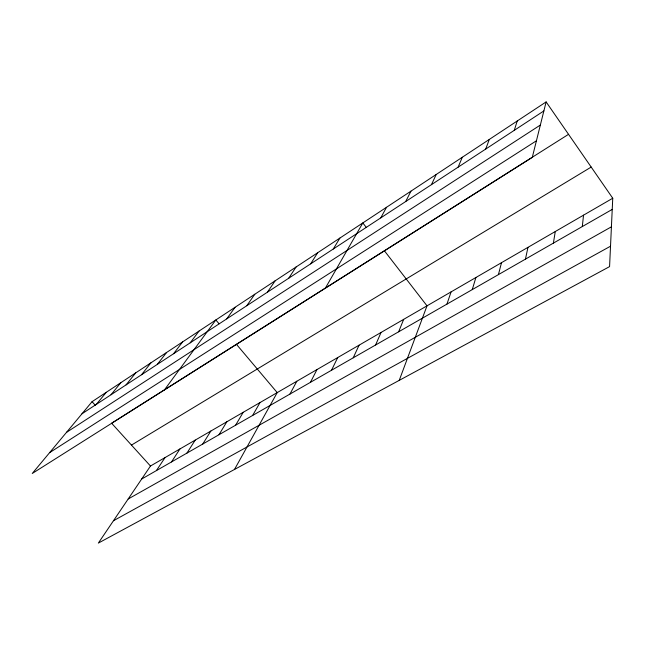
<?xml version="1.0" encoding="UTF-8"?>
<svg xmlns="http://www.w3.org/2000/svg" width="645" height="645" viewBox="0 0 645 645"><rect width="100%" height="100%" fill="white"/><g stroke="black" fill="none" stroke-linecap="round" stroke-linejoin="round"><path stroke-width="0.97" d="M612.75 198.241L609.573 266.611L98.354 543.082L150.47 466.021L612.75 198.241L546.122 101.918L92.058 401.69L32.25 473.486L532.286 157.372L546.122 101.918M582.306 226.548L583.532 215.164M553.394 243.117L555.281 231.531M525.449 259.129L527.957 247.358M498.424 274.617L501.504 262.684M472.269 289.605L475.889 277.519M514.275 130.346L517.217 121.002M446.945 304.109L451.073 291.895M485.709 149.076L489.289 139.441M399.239 380.365L427.014 305.835L384.38 250.76M398.642 331.788L403.681 319.348M458.119 167.16L462.304 157.251M375.592 344.994L381.042 332.465M353.226 357.814L359.063 345.196M431.465 184.639L436.205 174.481M331.522 370.246L337.714 357.556M405.697 201.53L410.954 191.154M310.447 382.324L316.977 369.569M289.968 394.055L296.821 381.243M380.768 217.881L386.508 207.295M234.498 469.455L277.221 392.603L236.425 344.309M325.33 288.202L362.829 222.928L366.433 227.588M252.614 415.461L260.016 402.569M235.586 425.216L243.221 412.292M333.28 249.018L339.883 238.078M218.978 434.738L226.838 421.79M202.764 444.026L210.834 431.053M310.64 263.861L317.638 252.759M186.945 453.088L195.209 440.108M171.497 461.941L179.955 448.944M288.702 278.245L296.055 267.006M156.412 470.584L165.039 457.579M267.417 292.193L275.117 280.833M246.777 305.738L254.783 294.257M226.734 318.872L235.038 307.294M164.435 389.919L215.849 319.96L219.074 323.782M190.202 342.826L199.015 331.079M173.561 353.734L182.591 341.923M157.34 364.369L166.571 352.493M141.521 374.745L150.946 362.812M126.089 384.863L135.692 372.883M111.029 394.74L120.8 382.711M96.331 404.375L106.264 392.313M81.98 413.784L543.872 110.932M66.508 432.368L540.357 125.041M49.625 452.629L536.43 140.779M568.543 134.329L111.609 423.225L150.47 466.021M131.467 445.098L591.191 167.071M141.674 479.033L612.234 209.407M128.178 498.988L611.42 226.822M113.472 520.733L610.517 246.213M92.058 401.69L95.323 405.294"/></g></svg>
